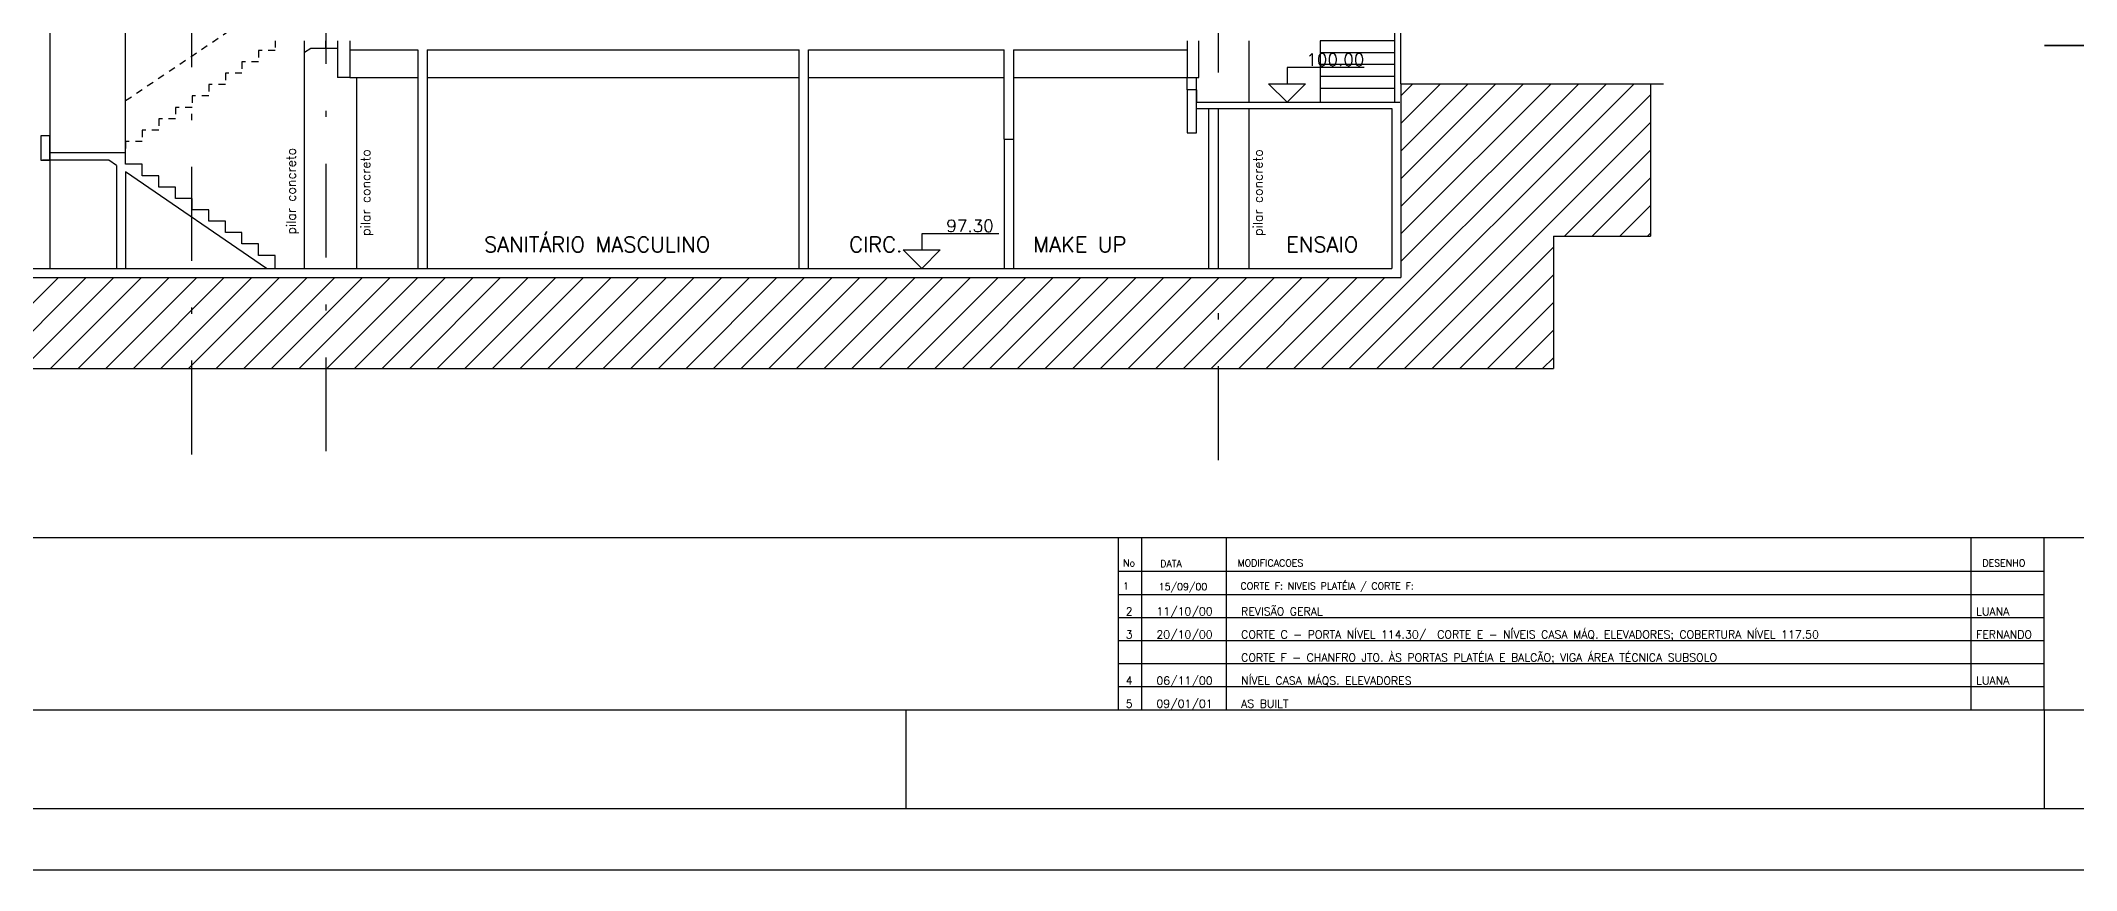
# Model space of a CAD drawing. Extents: x -14 to 107, y -33 to 53.
# Drawn here: x 55.15 to 88.22, y -33.29 to -19.81 of the extents above; entities that cross this region are included whole.
import ezdxf
from ezdxf.enums import TextEntityAlignment as Align

# ---------------------------------------------------------------- set-up
doc = ezdxf.new("R2010")
doc.units = 0
doc.header["$LTSCALE"] = 1.5
doc.header["$MEASUREMENT"] = 0
doc.linetypes.add('08CORTEE$0$DASHDOT', pattern=[25.4, 12.7, -6.35, 0, -6.35])
doc.linetypes.add('08CORTEE$0$HIDDEN', pattern=[0.375, 0.25, -0.125])
for name, color, linetype in [('08CORTEE$0$A-ESTRUTURA', 4, 'CONTINUOUS'), ('08CORTEE$0$A-PAREDE', 3, 'CONTINUOUS'), ('08CORTEE$0$EIXOS', 32, '08CORTEE$0$DASHDOT'), ('08CORTEE$0$N-HACHURA', 1, 'CONTINUOUS'), ('08CORTEE$0$N-LNHVISTA', 2, 'CONTINUOUS'), ('08CORTEE$0$N-NOTACOES', 6, 'CONTINUOUS'), ('08CORTEE$0$N-TEXTO', 2, 'CONTINUOUS'), ('7', 7, 'CONTINUOUS'), ('CARIMBO', 7, 'CONTINUOUS'), ('N-TEXTO', 2, 'CONTINUOUS'), ('T-FOLHA', 7, 'CONTINUOUS')]:
    doc.layers.add(name, color=color, linetype=linetype)
doc.styles.add('08CORTEE$0$COTA', font='simplex.shx')
doc.styles.add('08CORTEE$0$ROMANS', font='ROMANS.shx')
doc.styles.add('ROMANS', font='romans')

# ---------------------------------------------------------------- blocks, each defined once
blk = doc.blocks.new('08CORTEE$0$N-1903')
at = {"layer": '08CORTEE$0$N-NOTACOES', "color": 1}
for p, q in [((0.01255, 0.00562), (0, 0.00562)), ((0, 0.00562), (0, 0.003)), ((-0.003, 0.003), (0.003, 0.003)), ((0, 0), (-0.003, 0.003)), ((0.003, 0.003), (0, 0))]:
    blk.add_line(p, q, dxfattribs=at)
at = {"layer": '08CORTEE$0$N-NOTACOES', "color": 2, "style": '08CORTEE$0$ROMANS'}
blk.add_attdef('COTAC', text='', height=0.002, dxfattribs=at).set_placement((0.00785, 0.00691), align=Align.MIDDLE)

msp = doc.modelspace()

# ---------------------------------------------------------------- hatches: boundary and pattern name
at = {"layer": '08CORTEE$0$N-HACHURA'}
h = msp.add_hatch(dxfattribs=at)
h.set_pattern_fill('ANSI31', color=256, scale=0.1, style=0)
h.set_pattern_definition([(45, (11.1716, -32.89542), (-0.2245064, 0.2245064), [])])
h.paths.add_polyline_path([(42.871, -23.655), (42.871, -20.705), (22.019, -20.705), (22.019, -22.105), (19.719, -22.105), (19.719, -20.705), (7.869, -20.705), (7.869, -22.683), (37.476, -22.683), (37.476, -25.133), (79.725, -25.133), (79.725, -22.983), (81.303, -22.983), (81.303, -20.505), (77.247, -20.505), (77.247, -23.655)])

# ---------------------------------------------------------------- linework, layer by layer
at = {"layer": '08CORTEE$0$A-ESTRUTURA'}
for p, q in [((59.966, -19.805), (59.966, -20.405)), ((60.166, -19.805), (60.166, -20.405)), ((73.776, -19.805), (73.776, -20.405)), ((73.966, -20.405), (73.966, -19.805)), ((60.166, -20.405), (59.966, -20.405)), ((73.776, -20.405), (73.966, -20.405))]:
    msp.add_line(p, q, dxfattribs=at)
for points in [[(73.928, -20.605), (73.776, -20.605), (73.776, -21.305), (73.928, -21.305)], [(55.146, -21.749), (55.296, -21.749), (55.296, -21.349), (55.146, -21.349)]]:
    msp.add_lwpolyline(points, close=True, dxfattribs=at)
at = {"layer": '08CORTEE$0$A-PAREDE'}
for p, q in [((55.296, -17.405), (55.296, -23.505)), ((60.166, -19.955), (61.276, -19.955)), ((61.276, -19.955), (61.276, -23.505)), ((61.426, -19.955), (61.426, -23.505)), ((61.426, -19.955), (67.472, -19.955)), ((67.472, -23.505), (67.472, -19.955)), ((67.622, -19.955), (70.802, -19.955)), ((67.622, -23.505), (67.622, -19.955)), ((70.802, -21.405), (70.802, -19.955)), ((70.952, -19.955), (73.776, -19.955)), ((70.952, -19.955), (70.952, -21.405)), ((73.776, -20.605), (73.776, -20.405)), ((73.928, -20.605), (73.928, -20.405)), ((73.928, -20.805), (77.231, -20.805)), ((73.928, -20.905), (77.098, -20.905)), ((74.126, -23.505), (74.126, -20.905)), ((74.276, -20.905), (74.276, -23.505)), ((77.098, -20.905), (77.098, -23.505)), ((70.802, -21.405), (70.952, -21.405)), ((56.254, -21.749), (55.176, -21.749)), ((56.376, -21.833), (56.254, -21.749)), ((56.376, -21.833), (56.376, -23.505)), ((56.526, -21.936), (56.526, -23.505)), ((43.121, -23.505), (77.098, -23.505))]:
    msp.add_line(p, q, dxfattribs=at)
at = {"layer": '08CORTEE$0$A-PAREDE', "color": 2}
for p, q in [((77.147, -20.805), (77.147, -17.505)), ((77.247, -20.505), (77.247, -17.505))]:
    msp.add_line(p, q, dxfattribs=at)
at = {"layer": '08CORTEE$0$A-PAREDE', "color": 5}
for p, q in [((77.247, -20.505), (77.247, -23.655)), ((77.247, -20.505), (81.516, -20.505)), ((42.871, -23.655), (77.247, -23.655))]:
    msp.add_line(p, q, dxfattribs=at)
at = {"layer": '08CORTEE$0$A-PAREDE'}
for points in [[(58.956, -23.505), (58.956, -23.294), (58.686, -23.294), (58.686, -23.109), (58.416, -23.109), (58.416, -22.924), (58.146, -22.924), (58.146, -22.739), (57.876, -22.739), (57.876, -22.554), (57.606, -22.554), (57.606, -22.369), (57.336, -22.369), (57.336, -22.184), (57.066, -22.184), (57.066, -21.999), (56.796, -21.999), (56.796, -21.814), (56.526, -21.814), (56.526, -21.629), (55.296, -21.629)], [(58.817, -23.505), (56.526, -21.936)]]:
    msp.add_lwpolyline(points, dxfattribs=at)
at = {"layer": '08CORTEE$0$EIXOS', "ltscale": 0.08}
for p, q in [((59.776, 12.823), (59.776, -26.886)), ((59.776, 12.823), (59.776, -26.886)), ((74.276, 12.68), (74.276, -27.029)), ((57.598, 6.475), (57.598, -26.814))]:
    msp.add_line(p, q, dxfattribs=at)
at = {"layer": '08CORTEE$0$N-HACHURA'}
for p, q in [((81.303, -20.505), (81.303, -22.983)), ((79.725, -22.983), (81.303, -22.983)), ((79.725, -22.983), (79.725, -25.133)), ((37.476, -25.133), (79.725, -25.133))]:
    msp.add_line(p, q, dxfattribs=at)
at = {"layer": '08CORTEE$0$N-LNHVISTA', "color": 1, "linetype": '08CORTEE$0$HIDDEN', "ltscale": 0.3}
for p, q in [((56.526, -20.779), (59.226, -18.955)), ((56.526, -21.563), (56.526, -20.779))]:
    msp.add_line(p, q, dxfattribs=at)
at = {"layer": '08CORTEE$0$N-LNHVISTA'}
for p, q in [((59.431, -23.505), (59.431, -19.805)), ((73.928, -20.605), (73.928, -20.805))]:
    msp.add_line(p, q, dxfattribs=at)
at = {"layer": '08CORTEE$0$N-LNHVISTA', "color": 7}
for p, q in [((74.776, -19.805), (74.776, -20.805)), ((60.166, -20.405), (61.276, -20.405)), ((60.276, -20.405), (60.276, -23.505)), ((61.426, -20.405), (67.472, -20.405)), ((67.622, -20.405), (70.802, -20.405)), ((70.952, -20.405), (73.776, -20.405)), ((74.776, -20.905), (74.776, -23.505)), ((70.802, -21.405), (70.802, -23.505)), ((70.952, -21.405), (70.952, -23.505))]:
    msp.add_line(p, q, dxfattribs=at)
at = {"layer": '08CORTEE$0$N-LNHVISTA', "color": 1}
for p, q in [((77.147, -19.806), (75.938, -19.806)), ((75.938, -19.806), (75.938, -20.805)), ((77.147, -20), (75.938, -20)), ((77.147, -20.194), (75.938, -20.194)), ((77.147, -20.388), (75.938, -20.388)), ((77.147, -20.582), (75.938, -20.582))]:
    msp.add_line(p, q, dxfattribs=at)
at = {"layer": '08CORTEE$0$N-LNHVISTA', "color": 1, "linetype": '08CORTEE$0$HIDDEN', "ltscale": 0.3}
msp.add_lwpolyline([(58.956, -19.805), (58.956, -19.964), (58.686, -19.964), (58.686, -20.149), (58.416, -20.149), (58.416, -20.334), (58.146, -20.334), (58.146, -20.519), (57.876, -20.519), (57.876, -20.704), (57.606, -20.704), (57.606, -20.889), (57.336, -20.889), (57.336, -21.074), (57.066, -21.074), (57.066, -21.259), (56.796, -21.259), (56.796, -21.444), (56.526, -21.444), (56.526, -21.629), (56.526, -21.629)], dxfattribs=at)
at = {"layer": '08CORTEE$0$N-LNHVISTA', "color": 7}
msp.add_lwpolyline([(59.431, -19.992), (59.533, -19.925), (59.966, -19.925)], dxfattribs=at)
at = {"layer": '7', "color": 82, "linetype": 'CONTINUOUS'}
for p in [(105.201, -27.883), (73.887, -27.883)]:
    msp.add_line(p, (-10.199, -27.883), dxfattribs=at)
at = {"layer": '7', "color": 82, "linetype": 'CONTINUOUS', "const_width": 0.025}
msp.add_lwpolyline([(105.201, -19.883), (87.701, -19.883)], dxfattribs=at)
at = {"layer": 'CARIMBO'}
msp.add_line((59.776, -19.925), (59.776, -19.805), dxfattribs=at)
at = {"layer": 'N-TEXTO'}
msp.add_line((56.526, -21.629), (56.526, -17.405), dxfattribs=at)
at = {"layer": 'T-FOLHA', "color": 3}
for p, q in [((72.656, -30.683), (72.656, -27.883)), ((87.701, -30.683), (87.701, -27.883))]:
    msp.add_line(p, q, dxfattribs=at)
at = {"layer": 'T-FOLHA', "color": 1}
for p, q in [((73.031, -27.883), (73.031, -30.683)), ((74.409, -27.883), (74.409, -30.683)), ((86.51, -27.883), (86.51, -30.683)), ((87.701, -28.433), (72.656, -28.433)), ((87.701, -28.808), (72.656, -28.808)), ((87.701, -29.183), (72.656, -29.183)), ((87.701, -29.558), (72.656, -29.558)), ((87.701, -29.933), (72.656, -29.933)), ((87.701, -30.308), (72.656, -30.308))]:
    msp.add_line(p, q, dxfattribs=at)
msp.add_lwpolyline([(-13.699, -33.287), (-13.699, 52.813), (107.201, 52.813), (107.201, -33.287)], close=True, dxfattribs=at)
at = {"layer": 'T-FOLHA', "color": 2}
msp.add_lwpolyline([(-12.699, -32.287), (-12.699, 51.813), (106.201, 51.813), (106.201, -32.287)], close=True, dxfattribs=at)
at = {"layer": 'T-FOLHA', "color": 3}
msp.add_lwpolyline([(-10.199, 50.491), (105.201, 50.491), (105.201, -30.683), (-10.199, -30.683), (-10.199, 50.491)], dxfattribs=at)
at = {"layer": 'T-FOLHA', "color": 2}
for points in [[(69.201, -30.683), (69.201, -32.287)], [(87.701, -30.683), (87.701, -32.287)]]:
    msp.add_lwpolyline(points, dxfattribs=at)

# ---------------------------------------------------------------- block references
at = {"layer": '08CORTEE$0$N-TEXTO', "xscale": 100, "yscale": 100, "zscale": 100}
for p, values in [((75.397, -20.805), {'COTAC': '100.00'}), ((69.461, -23.505), {'COTAC': '97.30'})]:
    msp.add_blockref('08CORTEE$0$N-1903', p, dxfattribs=at).add_auto_attribs(values)

# ---------------------------------------------------------------- texts
at = {"layer": '08CORTEE$0$N-HACHURA', "color": 2, "char_height": 0.15, "attachment_point": 4, "rotation": 90, "style": '08CORTEE$0$COTA'}
for insert in [(59.239, -22.955), (60.45, -22.978), (74.949, -22.978)]:
    msp.add_mtext('pilar concreto', dxfattribs=dict(at, insert=insert))
at = {"layer": '08CORTEE$0$N-HACHURA', "color": 3, "char_height": 0.25, "attachment_point": 4, "style": '08CORTEE$0$COTA'}
for s, insert in [('SANITÁRIO MASCULINO', (62.35, -23.117)), ('CIRC.', (68.283, -23.117)), ('MAKE UP', (71.275, -23.117)), ('ENSAIO', (75.386, -23.117))]:
    msp.add_mtext(s, dxfattribs=dict(at, insert=insert))
at = {"layer": '7', "color": 2, "linetype": 'CONTINUOUS', "style": 'ROMANS'}
for s, p in [('2', (72.776, -29.145)), ('11/10/00', (73.274, -29.145)), ('REVISÃO GERAL', (74.651, -29.145)), ('LUANA', (86.594, -29.145)), ('3', (72.776, -29.52)), ('20/10/00', (73.274, -29.52)), ('CORTE C - PORTA NÍVEL 114.30/  CORTE E - NÍVEIS CASA MÁQ. ELEVADORES; COBERTURA NÍVEL 117.50', (74.651, -29.52)), ('FERNANDO', (86.594, -29.52)), ('CORTE F - CHANFRO JTO. ÀS PORTAS PLATÉIA E BALCÃO; VIGA ÁREA TÉCNICA SUBSOLO', (74.651, -29.895)), ('NÍVEL CASA MÁQS. ELEVADORES', (74.651, -30.27)), ('4', (72.776, -30.27)), ('06/11/00', (73.274, -30.27)), ('LUANA', (86.594, -30.27)), ('5', (72.776, -30.645)), ('09/01/01', (73.274, -30.645)), ('AS BUILT', (74.651, -30.645))]:
    msp.add_text(s, height=0.13, dxfattribs=at).set_placement(p)
at = {"layer": 'T-FOLHA', "color": 3, "style": 'ROMANS'}
for s, p in [('No', (72.732, -28.348)), ('DATA', (73.336, -28.361)), ('MODIFICACOES', (74.592, -28.348)), ('DESENHO', (86.695, -28.348))]:
    msp.add_text(s, height=0.1125, dxfattribs=at).set_placement(p)
at = {"layer": 'T-FOLHA', "color": 2, "style": 'ROMANS'}
for s, height, p in [('1', 0.113, (72.732, -28.723)), ('15/09/00', 0.1125, (73.311, -28.736)), ('CORTE F: NIVEIS PLATÉIA / CORTE F: ', 0.1125, (74.641, -28.723))]:
    msp.add_text(s, height=height, dxfattribs=at).set_placement(p)

doc.saveas('drawing.dxf')
